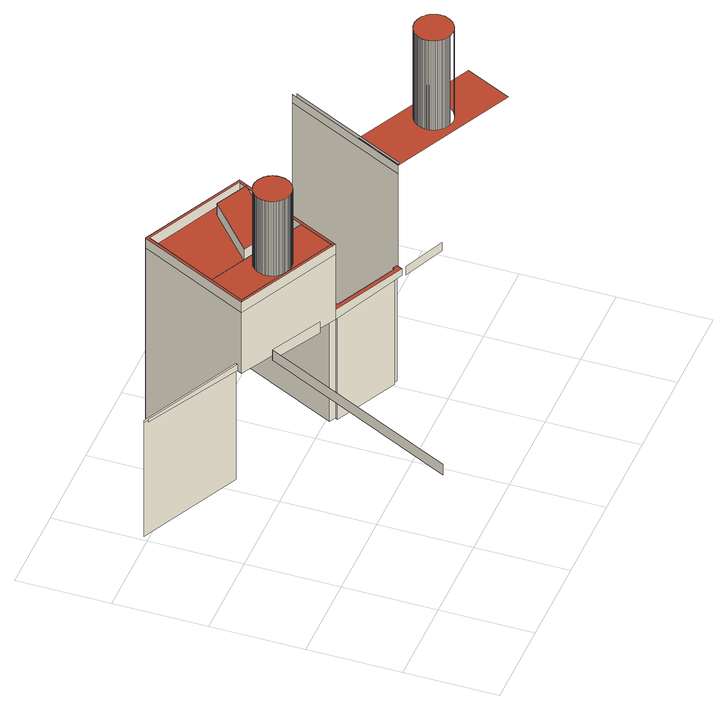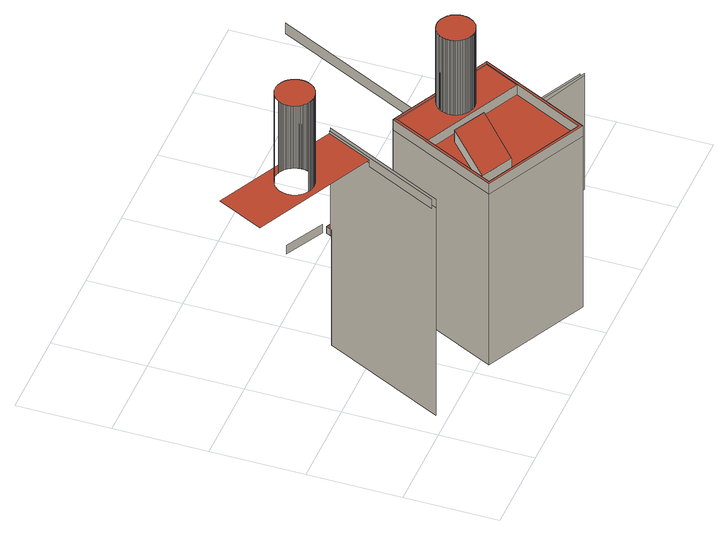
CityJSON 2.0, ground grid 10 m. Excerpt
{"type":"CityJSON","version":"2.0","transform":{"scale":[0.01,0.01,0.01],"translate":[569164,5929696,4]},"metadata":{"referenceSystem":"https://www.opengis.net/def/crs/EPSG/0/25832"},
"CityObjects":{
"building1":{"type":"Building","attributes":{"Grundfläche 2D":"9472.435403","Grundhöhe NN":"4.618"},"children":["building1-1","building1-2"],"geometry":[{"type":"MultiSurface","lod":"3","boundaries":[[[0,1,2,3]],[[4,5,6,7]],[[8,9,10,11]],[[12,3,2,13]],[[2,1,5,4,14,15,16,17,13]],[[15,18,19,20]],[[11,21,22,8]],[[23,24,25,26]],[[27,23,26,28]],[[24,29,30,25]],[[31,27,28,32]],[[29,33,34,30]],[[35,31,32,36]],[[33,37,38,34]],[[39,35,36,40]],[[37,41,42,38]],[[43,39,40,44]],[[41,45,46,42]],[[45,47,46]],[[48,43,44,49]],[[45,50,51,47]],[[50,52,51]],[[53,48,49,54]],[[50,55,56,52]],[[57,53,54,58]],[[55,59,60,56]],[[61,57,58,62]],[[59,63,64,60]],[[65,61,62,66]],[[63,67,68,64]],[[69,65,66,70]],[[69,70,71]],[[67,72,73,68]],[[74,69,71,75]],[[75,76,74]],[[72,77,78,73]],[[79,74,76,80]],[[77,81,82,78]],[[81,83,82]],[[79,80,84,85]],[[81,86,87,83]],[[88,89,90,91,92,93]],[[94,85,84,95]],[[86,96,97,87]],[[98,94,95,99]],[[96,100,101,97]],[[102,98,99,103]],[[100,104,105,101]],[[106,102,103,107]],[[104,108,109,105]],[[106,107,110]],[[111,106,110,112]],[[16,15,113,114]],[[108,115,116,109]],[[117,111,112,118]],[[115,119,120,116]],[[121,117,118,122]],[[119,123,124,120]],[[125,121,122,126]],[[123,127,128,124]],[[129,125,126,130]],[[127,131,132,128]],[[133,91,90,134,135,136,137],[84,80,76,75,71,70,66,62,58,54,49,44,40,36,32,28,26,25,30,34,38,42,46,47,51,52,56,60,64,68,73,78,82,83,87,97,101,105,109,116,120,124,128,132,138,139,140,141,142,143,144,145,146,147,148,149,150,151,152,153,154,155,156,157,158,159,160,161,162,163,164,165,166,167,168,169,170,171,172,173,174,175,176,177,178,179,180,181,182,183,184,185,186,187,188,189,190,191,192,130,126,122,118,112,110,107,103,99,95]],[[193,129,130,192]],[[131,194,138,132]],[[195,193,192,191]],[[18,15,14,196,197]],[[198,199,200,201,202,203,204,205,194,131,127,123,119,115,108,104,100,96,86,81,77,72,67,63,59,55,50,45,41,37,33,29,24,23,27,31,35,39,43,48,53,57,61,65,69,74,79,85,94,98,102,106,111,117,121,125,129,193,195,206,207,208,209,210,211,212,213,214,215,216,217,218,219,220,221,222,223,224,225,226,227,228,229,230,231,232,233,234,235,236,237,238,239,240,241,242,243,244,245,246]],[[194,205,139,138]],[[206,195,191,190]],[[205,204,140,139]],[[207,206,190,189]],[[204,203,141,140]],[[208,207,189,188]],[[203,202,142,141]],[[209,208,188,187]],[[202,201,143,142]],[[210,209,187,186]],[[201,200,144,143]],[[211,210,186,185]],[[200,199,145,144]],[[212,211,185,184]],[[199,146,145]],[[199,198,147,146]],[[213,212,184,183]],[[198,246,148,147]],[[214,213,183,182]],[[246,245,149,148]],[[215,214,182,181]],[[245,244,150,149]],[[216,215,181,180]],[[244,243,151,150]],[[216,180,179]],[[217,216,179,178]],[[242,152,151,243]],[[218,217,178,177]],[[242,241,153,152]],[[219,218,177,176]],[[241,240,154,153]],[[220,219,176,175]],[[240,239,155,154]],[[221,220,175,174]],[[239,238,156,155]],[[222,221,174,173]],[[238,237,157,156]],[[223,222,173,172]],[[237,236,158,157]],[[223,172,171]],[[224,223,171,170]],[[236,235,159,158]],[[225,224,170,169]],[[235,234,160,159]],[[226,225,169,168]],[[234,233,161,160]],[[227,226,168,167]],[[233,232,162,161]],[[228,227,167,166]],[[232,231,163,162]],[[229,228,166,165]],[[231,230,164,163]],[[230,229,165,164]],[[247,92,91,133]],[[248,249,250,251]],[[252,253,254,255]],[[256,257,258,259,260,261,114,113,89,88]],[[253,262,263,254]],[[251,264,265,248]],[[92,247,266,267,93],[249,248,265,266]],[[252,255,268,269,18,197,196]],[[270,264,251,250]],[[262,271,272,263]],[[16,269,268,17]],[[18,269,261,260]],[[266,257,270,250,249]],[[247,133,137,259,258,257,256,267,266]],[[256,88,93,267]],[[269,16,114,261]],[[271,273,274,272]],[[273,275,276,274]],[[275,277,278,276]],[[265,264,270,257,266]],[[279,280,281,282]],[[277,283,284,285,286,287,278]],[[288,289,290,291,292,293]],[[294,295,296,297]],[[295,298,299,296]],[[300,301,294,297,302]],[[298,303,304,299]],[[305,301,300,306]],[[303,307,304]],[[303,308,309,307]],[[310,305,306,311]],[[308,312,313,309]],[[314,310,311,315]],[[312,316,313]],[[312,317,318,316]],[[319,320,314,315,321]],[[317,322,323,318]],[[324,320,319,325]],[[286,285,326,327]],[[322,328,329,323]],[[330,324,325,331]],[[328,332,333,329]],[[334,335,330,331,336]],[[332,337,338,333]],[[339,335,334,340]],[[337,341,342,338]],[[343,339,340,344]],[[341,345,346,342]],[[347,343,344,348]],[[345,349,350,346]],[[351,347,348,352]],[[349,353,354,350]],[[355,351,352,356]],[[353,357,358,354]],[[359,355,356,360]],[[357,361,362,358]],[[363,359,360,364]],[[361,365,366,362]],[[365,367,368,366]],[[367,369,370,368]],[[369,371,372,370]],[[372,371,373,374,375]],[[373,376,377,374]],[[376,378,379,377]],[[378,380,381,379]],[[381,380,382,383,384]],[[351,355,359,363,385,386,387,388,389,390,391,392,393,394,395,396,397,398,399,400,401,402,403,404,405,406,407,408,409,410,411,412,413,414,415,416,417,418,419,420,421,422,423,424,425,426,427,428,429,430,431,432,433,434,435,436,437,438,439,440,441,442,443,382,380,378,376,373,371,369,367,365,361,357,353,349,345,341,337,332,328,322,317,312,308,303,298,295,294,301,305,310,314,320,324,330,335,339,343,347]],[[382,443,444,383]],[[394,393,445,446]],[[443,447,444]],[[443,442,448,447]],[[449,395,394,446,450]],[[442,441,451,448]],[[396,395,449,452]],[[441,440,453,451]],[[397,396,452,454]],[[440,439,455,453]],[[456,291,290,457],[346,350,354,358,362,366,368,370,372,375,374,377,379,381,384,383,444,447,448,451,453,455,458,459,460,461,462,463,464,465,466,467,468,469,470,471,472,473,474,475,476,477,478,479,480,481,482,483,484,485,486,487,488,489,490,491,492,493,494,495,496,497,498,499,500,501,502,503,504,505,506,507,508,509,510,511,454,452,449,450,446,445,512,513,514,515,516,517,518,519,520,521,522,523,524,364,360,356,352,348,344,340,334,336,331,325,319,321,315,311,306,300,302,297,296,299,304,307,309,313,316,318,323,329,333,338,342]],[[439,458,455]],[[439,438,459,458]],[[438,437,460,459]],[[437,461,460]],[[437,436,462,461]],[[436,435,463,462]],[[435,464,463]],[[435,434,465,464]],[[434,433,466,465]],[[433,432,467,466]],[[432,431,468,467]]],"semantics":{"surfaces":[{"type":"WallSurface"},{"type":"RoofSurface"}],"values":[0,0,0,0,0,1,0,0,0,0,0,0,0,0,0,0,0,0,0,0,0,0,0,0,0,0,0,0,0,0,0,0,0,0,0,0,0,0,0,0,0,0,0,0,0,0,0,0,0,0,0,0,0,0,0,0,0,0,0,0,0,0,1,0,0,0,0,1,0,0,0,0,0,0,0,0,0,0,0,0,0,0,0,0,0,0,0,0,0,0,0,0,0,0,0,0,0,0,0,0,0,0,0,0,0,0,0,0,0,0,0,0,0,0,0,0,0,0,0,0,0,0,0,0,1,0,0,1,0,1,0,0,0,0,0,0,0,0,0,0,0,0,0,0,0,0,0,0,0,0,0,0,0,0,0,0,0,0,0,0,0,0,0,0,0,0,0,0,0,0,0,0,0,0,0,0,0,0,0,0,0,0,0,0,0,0,0,1,0,0,0,0,0,0,0,0,0,0,1,0,0,0,0,0,0,0,0,0,0,0]}}]},
"building1-1":{"type":"BuildingInstallation","parents":["building1"],"geometry":[{"type":"MultiSurface","lod":"3","boundaries":[[[259,525,526,527,89,113,260]],[[137,136,135,134,90,89,527,526,525,259]],[[15,18,260,113]]],"semantics":{"surfaces":[{"type":"RoofSurface"},{"type":"WallSurface"}],"values":[0,1,1]}}]},
"building1-2":{"type":"BuildingInstallation","parents":["building1"],"geometry":[{"type":"MultiSurface","lod":"3","boundaries":[[[528,529,530,531,197,532,533,284,534,535,536]],[[532,197,196,537]],[[537,538,283,277,534,284,533,532]],[[277,275,535,534]],[[275,273,536,535]],[[273,271,528,536]],[[271,262,529,528]],[[262,253,530,529]],[[253,252,531,530]],[[252,196,197,531]]],"semantics":{"surfaces":[{"type":"RoofSurface"},{"type":"WallSurface"}],"values":[0,1,1,1,1,1,1,1,1,1]}}]}
},
"vertices":[
[59,3056,1534],[1165,2517,1534],[1165,2517,1457],[59,3056,1509],[1155,2497,1457],[1155,2497,1534],[81,3021,1534],[81,3021,1508],[1437,2237,1441],[391,96,1441],[391,96,1572],[1437,2237,1572],[59,3056,62],[1165,2517,62],[1129,2444,1457],[1129,2444,2225],[1718,3649,2225],[1718,3649,62],[2260,1892,2225],[2247,1929,2225],[1167,2457,2225],[2005,1959,1553],[2005,1959,1414],[1609,2312,3288],[1606,2324,3288],[1606,2324,2350],[1609,2312,2350],[1613,2300,3288],[1613,2300,2350],[1603,2336,3288],[1603,2336,2350],[1618,2289,3288],[1618,2289,2350],[1601,2348,3288],[1601,2348,2350],[1623,2278,3288],[1623,2278,2350],[1600,2360,3288],[1600,2360,2350],[1629,2267,3288],[1629,2267,2350],[1600,2372,3288],[1600,2372,2350],[1636,2257,3288],[1636,2257,2350],[1601,2384,3288],[1601,2383,2350],[1601,2384,2350],[1644,2247,3288],[1644,2247,2350],[1602,2397,3288],[1602,2395,2350],[1602,2397,2350],[1652,2238,3288],[1652,2238,2350],[1604,2409,3288],[1604,2409,2350],[1660,2229,3288],[1660,2229,2350],[1607,2421,3288],[1607,2421,2350],[1669,2221,3288],[1669,2221,2350],[1610,2433,3288],[1610,2433,2350],[1679,2213,3288],[1679,2213,2350],[1615,2444,3288],[1615,2444,2350],[1689,2206,3288],[1689,2206,2350],[1690,2205,2350],[1620,2455,3288],[1620,2455,2350],[1699,2199,3288],[1699,2200,2350],[1699,2199,2350],[1625,2466,3288],[1625,2466,2350],[1710,2194,3288],[1710,2194,2350],[1632,2477,3288],[1631,2476,2350],[1632,2477,2350],[1722,2189,2350],[1722,2189,3288],[1639,2487,3288],[1639,2487,2350],[1731,3611,2356],[1167,2457,2356],[1167,2457,2350],[1352,2835,2350],[1352,2835,2225],[1731,3611,2225],[1733,2184,3288],[1733,2184,2350],[1646,2497,3288],[1646,2497,2350],[1745,2181,3288],[1745,2181,2350],[1655,2506,3288],[1655,2506,2350],[1757,2178,3288],[1757,2178,2350],[1664,2514,3288],[1664,2514,2350],[1769,2176,3288],[1769,2176,2350],[1673,2522,3288],[1673,2522,2350],[1770,2176,2350],[1781,2175,3288],[1781,2175,2350],[1129,2444,2356],[1718,3649,2356],[1683,2530,3288],[1683,2530,2350],[1794,2174,3288],[1794,2174,2350],[1693,2537,3288],[1693,2537,2350],[1806,2174,3288],[1806,2174,2350],[1704,2543,3288],[1704,2543,2350],[1818,2175,3288],[1818,2175,2350],[1715,2548,3288],[1715,2548,2350],[1830,2177,3288],[1830,2177,2350],[1726,2553,3288],[1726,2553,2350],[2432,2308,2350],[1635,2229,2350],[1710,2192,2350],[1721,2187,2350],[2247,1929,2350],[1738,2557,2350],[1749,2560,2350],[1761,2563,2350],[1774,2564,2350],[1786,2566,2350],[1798,2566,2350],[1810,2565,2350],[1821,2564,2350],[1823,2564,2350],[1835,2562,2350],[1847,2559,2350],[1859,2555,2350],[1870,2551,2350],[1881,2546,2350],[1892,2540,2350],[1903,2534,2350],[1913,2527,2350],[1922,2519,2350],[1932,2511,2350],[1940,2502,2350],[1948,2493,2350],[1956,2483,2350],[1962,2473,2350],[1969,2462,2350],[1974,2451,2350],[1979,2440,2350],[1983,2428,2350],[1986,2416,2350],[1989,2404,2350],[1991,2392,2350],[1992,2380,2350],[1992,2368,2350],[1991,2355,2350],[1990,2345,2350],[1990,2343,2350],[1988,2331,2350],[1985,2319,2350],[1981,2307,2350],[1977,2296,2350],[1972,2284,2350],[1966,2274,2350],[1961,2264,2350],[1960,2263,2350],[1953,2253,2350],[1945,2243,2350],[1937,2234,2350],[1928,2226,2350],[1919,2218,2350],[1909,2210,2350],[1899,2203,2350],[1888,2197,2350],[1877,2192,2350],[1866,2187,2350],[1854,2183,2350],[1842,2180,2350],[1842,2180,3288],[1738,2557,3288],[1854,2183,3288],[2260,1892,1403],[2260,1892,1522],[1835,2562,3288],[1823,2564,3288],[1810,2565,3288],[1798,2566,3288],[1786,2566,3288],[1774,2564,3288],[1761,2563,3288],[1749,2560,3288],[1866,2187,3288],[1877,2192,3288],[1888,2197,3288],[1899,2203,3288],[1909,2210,3288],[1919,2218,3288],[1928,2226,3288],[1937,2234,3288],[1945,2243,3288],[1953,2253,3288],[1960,2263,3288],[1966,2274,3288],[1972,2284,3288],[1977,2296,3288],[1981,2307,3288],[1985,2319,3288],[1988,2331,3288],[1990,2343,3288],[1991,2355,3288],[1992,2368,3288],[1992,2380,3288],[1991,2392,3288],[1989,2404,3288],[1986,2416,3288],[1983,2428,3288],[1979,2440,3288],[1974,2451,3288],[1969,2462,3288],[1962,2473,3288],[1956,2483,3288],[1948,2493,3288],[1940,2502,3288],[1932,2511,3288],[1922,2519,3288],[1913,2527,3288],[1903,2534,3288],[1892,2540,3288],[1881,2546,3288],[1870,2551,3288],[1859,2555,3288],[1847,2559,3288],[2432,2308,2225],[1869,2687,2225],[2219,2511,2225],[2219,2511,2369],[1869,2687,2369],[2295,1964,1403],[2363,1931,1406],[2363,1931,62],[2295,1964,62],[2811,3084,2356],[2769,3000,2356],[2432,2308,2356],[2247,1929,2356],[2260,1892,2356],[2848,3097,2356],[2349,1902,1406],[2349,1902,62],[2426,3173,2369],[2426,3173,2225],[2769,3000,2225],[2811,3084,2225],[2848,3097,62],[2848,3097,2225],[2769,3000,2369],[3036,1566,1438],[3036,1566,62],[3038,1571,1438],[3038,1571,62],[3046,1586,1438],[3046,1586,62],[3092,1564,1440],[3092,1564,62],[3511,1255,1462],[3078,1467,1442],[3078,1467,1550],[3511,1255,1569],[3084,1549,1440],[3084,1549,1522],[3084,1549,2691],[3733,2878,2691],[3733,2878,62],[3754,2835,2800],[3129,1555,2800],[3129,1555,2772],[3374,2056,2772],[3374,2056,2691],[3754,2835,2691],[3731,1426,3897],[3728,1438,3897],[3728,1438,2772],[3731,1426,2772],[3725,1451,3897],[3725,1451,2772],[3736,1413,2772],[3736,1414,3897],[3736,1414,2772],[3723,1463,3897],[3723,1462,2772],[3741,1403,3897],[3741,1403,2772],[3723,1463,2772],[3721,1476,3897],[3721,1476,2772],[3746,1392,3897],[3746,1392,2772],[3721,1488,3897],[3721,1487,2772],[3753,1381,3897],[3753,1381,2772],[3721,1488,2772],[3721,1501,3897],[3721,1501,2772],[3761,1370,2772],[3760,1370,3897],[3760,1370,2772],[3722,1513,3897],[3722,1513,2772],[3768,1360,3897],[3768,1360,2772],[3084,1549,2800],[3733,2878,2800],[3724,1526,3897],[3724,1526,2772],[3776,1351,3897],[3776,1351,2772],[3727,1538,3897],[3727,1538,2772],[3786,1342,2772],[3785,1342,3897],[3785,1342,2772],[3730,1550,3897],[3730,1550,2772],[3795,1334,3897],[3795,1334,2772],[3735,1562,3897],[3735,1562,2772],[3805,1326,3897],[3805,1326,2772],[3740,1574,3897],[3740,1574,2772],[3815,1319,3897],[3815,1319,2772],[3745,1585,3897],[3745,1585,2772],[3826,1313,3897],[3826,1313,2772],[3752,1596,3897],[3752,1596,2772],[3838,1307,3897],[3838,1307,2772],[3759,1607,3897],[3759,1607,2772],[3849,1302,3897],[3849,1302,2772],[3766,1617,3897],[3766,1617,2772],[3861,1298,3897],[3861,1298,2772],[3774,1626,3897],[3774,1626,2772],[3783,1635,3897],[3783,1635,2772],[3793,1644,3897],[3793,1644,2772],[3803,1651,3897],[3802,1651,2772],[3813,1659,3897],[3813,1659,2772],[3803,1651,2772],[3824,1665,3897],[3824,1665,2772],[3835,1671,3897],[3835,1671,2772],[3847,1676,3897],[3846,1676,2772],[3859,1680,3897],[3859,1680,2772],[3847,1676,2772],[3873,1295,3897],[3886,1292,3897],[3898,1290,3897],[3911,1289,3897],[3923,1289,3897],[3936,1289,3897],[3948,1290,3897],[3961,1292,3897],[3973,1295,3897],[3985,1299,3897],[3997,1303,3897],[4009,1308,3897],[4020,1314,3897],[4031,1321,3897],[4041,1328,3897],[4051,1336,3897],[4061,1344,3897],[4069,1353,3897],[4078,1362,3897],[4085,1372,3897],[4093,1383,3897],[4099,1394,3897],[4105,1405,3897],[4109,1417,3897],[4114,1429,3897],[4117,1441,3897],[4120,1453,3897],[4122,1466,3897],[4123,1478,3897],[4123,1491,3897],[4123,1504,3897],[4121,1516,3897],[4119,1529,3897],[4116,1541,3897],[4113,1553,3897],[4108,1565,3897],[4103,1576,3897],[4097,1588,3897],[4091,1599,3897],[4084,1609,3897],[4076,1619,3897],[4068,1628,3897],[4059,1637,3897],[4049,1645,3897],[4039,1653,3897],[4029,1660,3897],[4018,1666,3897],[4006,1672,3897],[3995,1677,3897],[3983,1681,3897],[3971,1685,3897],[3958,1687,3897],[3946,1689,3897],[3933,1690,3897],[3921,1691,3897],[3908,1690,3897],[3895,1689,3897],[3883,1687,3897],[3871,1684,3897],[3870,1684,2772],[3974,1295,2772],[3985,1299,2772],[3871,1684,2772],[3883,1687,2772],[3998,1304,2772],[3997,1303,2772],[3895,1689,2772],[4009,1308,2772],[3908,1690,2772],[4020,1314,2772],[3920,1691,2772],[4688,1414,2772],[4444,913,2772],[3921,1691,2772],[3933,1690,2772],[3945,1689,2772],[3946,1689,2772],[3958,1687,2772],[3970,1685,2772],[3971,1685,2772],[3983,1681,2772],[3995,1677,2772],[4006,1672,2772],[4018,1666,2772],[4029,1660,2772],[4039,1653,2772],[4049,1645,2772],[4058,1638,2772],[4059,1637,2772],[4068,1628,2772],[4076,1619,2772],[4083,1610,2772],[4084,1609,2772],[4091,1599,2772],[4097,1588,2772],[4103,1576,2772],[4108,1566,2772],[4108,1565,2772],[4113,1553,2772],[4116,1542,2772],[4116,1541,2772],[4119,1529,2772],[4121,1517,2772],[4121,1516,2772],[4123,1504,2772],[4123,1492,2772],[4123,1491,2772],[4123,1478,2772],[4122,1467,2772],[4122,1466,2772],[4120,1453,2772],[4117,1442,2772],[4117,1441,2772],[4114,1429,2772],[4109,1417,2772],[4105,1405,2772],[4099,1394,2772],[4093,1383,2772],[4085,1372,2772],[4078,1362,2772],[4070,1354,2772],[4069,1353,2772],[4061,1344,2772],[4051,1336,2772],[4042,1328,2772],[4041,1328,2772],[4031,1321,2772],[3973,1295,2772],[3961,1292,2772],[3949,1290,2772],[3948,1290,2772],[3936,1289,2772],[3924,1289,2772],[3923,1289,2772],[3911,1289,2772],[3899,1290,2772],[3898,1290,2772],[3886,1292,2772],[3874,1294,2772],[3873,1295,2772],
[1721,2187,2356],[1710,2192,2356],[1635,2229,2356],
[3036,1566,1522],[2349,1902,1522],[2363,1931,1522],[2295,1964,1522],[3061,1501,1522],[3082,1544,1522],[3092,1564,1522],[3046,1586,1522],[3038,1571,1522],[3061,1501,1440],[3082,1544,1440]
]}
